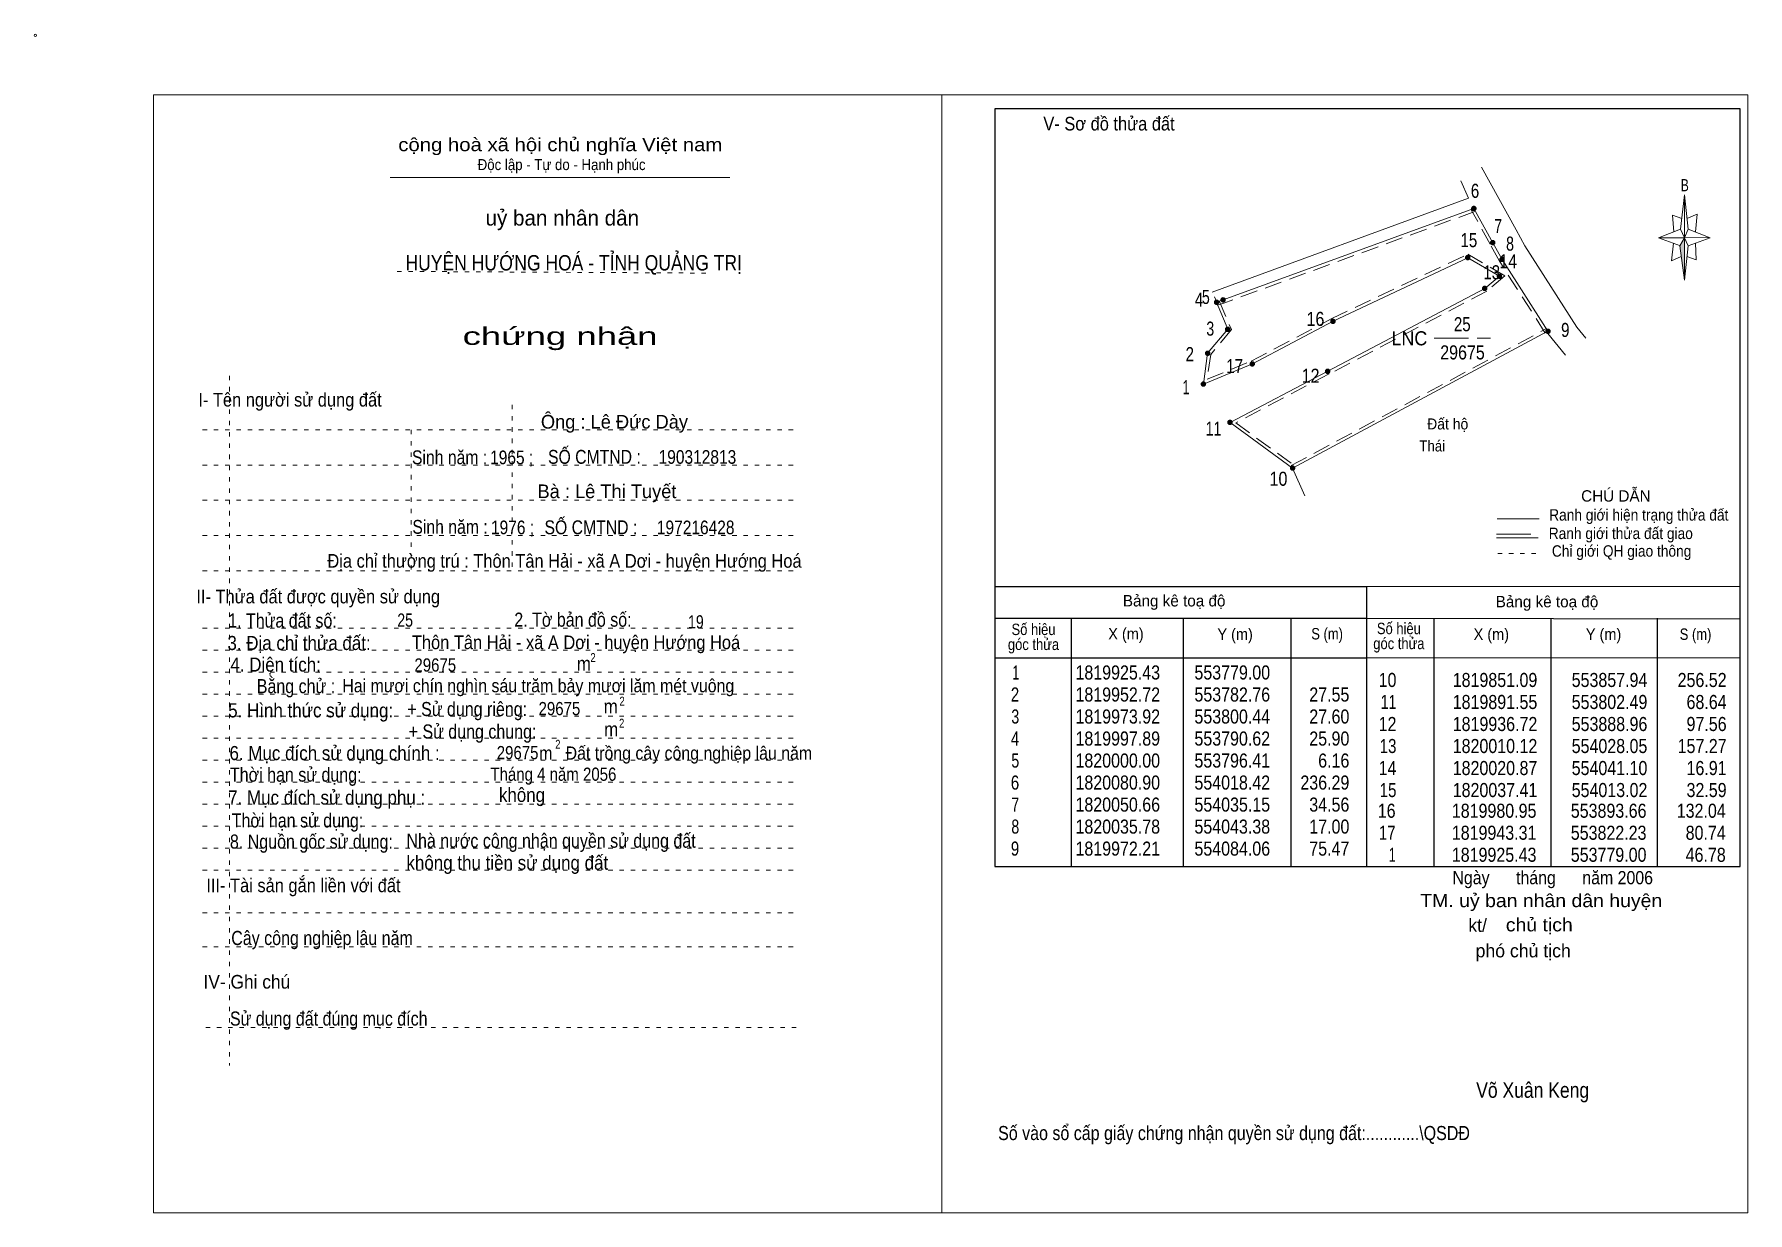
# Model space of a CAD drawing. Header units: centimetres. Extents: x -1.6 to 37.4, y -1.3 to 25.5.
import ezdxf
from ezdxf.enums import TextEntityAlignment as Align

# ---------------------------------------------------------------- set-up
doc = ezdxf.new("R2010")
doc.units = ezdxf.units.CM
doc.header["$LTSCALE"] = 0.13
for name, pattern in [('DOTTED', [1.5, 0.3, -1.2]), ('LONG_DASHED', [7.5, 6, -1.5]), ('MEDIUM_DASHED', [4.5, 3, -1.5])]:
    doc.linetypes.add(name, pattern=pattern)
for name, color, linetype, lineweight in [('1', 7, 'DOTTED', 13), ('10', 7, 'Continuous', 13), ('2', 7, 'Continuous', 25), ('22', 7, 'Continuous', 13), ('3', 7, 'Continuous', 13), ('30', 7, 'Continuous', 13), ('32', 7, 'LONG_DASHED', 13), ('33', 7, 'LONG_DASHED', 13), ('35', 7, 'Continuous', 13)]:
    doc.layers.add(name, color=color, linetype=linetype, lineweight=lineweight)

msp = doc.modelspace()

# ---------------------------------------------------------------- hatches: boundary and pattern name
at = {"layer": '30'}
msp.add_hatch(color=256, dxfattribs=at).paths.add_polyline_path([(35.91, 20.87), (35.91, 19.91), (35.81, 20.69)])
at = {"layer": '32'}
for points in [[(31.1783, 21.5389, 1), (31.0783, 21.5389, 1)], [(31.6075, 20.763, 1), (31.5075, 20.763, 1)], [(31.0397, 20.423, 1), (30.9397, 20.423, 1)], [(31.8187, 20.3812, 1), (31.7187, 20.3812, 1)], [(31.7602, 19.9986, 1), (31.6602, 19.9986, 1)], [(25.4819, 19.4631, 1), (25.3819, 19.4631, 1)], [(31.4254, 19.7228, 1), (31.3254, 19.7228, 1)], [(25.3333, 19.409, 1), (25.2333, 19.409, 1)], [(25.5853, 18.794, 1), (25.4853, 18.794, 1)], [(27.9771, 18.9743, 1), (27.8771, 18.9743, 1)], [(32.8625, 18.7501, 1), (32.7625, 18.7501, 1)], [(25.1316, 18.25, 1), (25.0316, 18.25, 1)], [(26.1444, 18.0085, 1), (26.0444, 18.0085, 1)], [(25.0351, 17.5498, 1), (24.9351, 17.5498, 1)], [(27.8565, 17.8395, 1), (27.7565, 17.8395, 1)], [(25.6379, 16.6805, 1), (25.5379, 16.6805, 1)], [(27.0606, 15.6423, 1), (26.9606, 15.6423, 1)]]:
    msp.add_hatch(color=256, dxfattribs=at).paths.add_polyline_path(points)

# ---------------------------------------------------------------- linework, layer by layer
at = {"layer": '1', "linetype": 'Continuous'}
msp.add_line((6.51, 22.24), (14.23, 22.24), dxfattribs=at)
at = {"layer": '1'}
for p, q in [((6.67, 20.11), (13.82, 20.07)), ((2.86, 17.74), (2.86, 2.07)), ((9.28, 17.08), (9.28, 13.31)), ((2.25, 16.51), (15.75, 16.51)), ((6.99, 16.51), (6.99, 13.31)), ((2.25, 15.71), (15.75, 15.71)), ((2.25, 14.91), (15.75, 14.91)), ((2.25, 14.11), (15.75, 14.11)), ((2.25, 13.31), (15.75, 13.31)), ((2.25, 12.01), (15.75, 12.01)), ((2.25, 11.51), (15.75, 11.51)), ((2.25, 11.01), (15.75, 11.01)), ((2.25, 10.51), (15.75, 10.51)), ((2.25, 10.01), (15.75, 10.01)), ((2.25, 9.51), (15.75, 9.51)), ((2.25, 9.01), (15.75, 9.01)), ((2.25, 8.51), (15.75, 8.51)), ((2.25, 8.01), (15.75, 8.01)), ((2.25, 7.51), (15.75, 7.51)), ((2.25, 7.01), (15.75, 7.01)), ((2.25, 6.51), (15.75, 6.51)), ((2.25, 5.54), (15.75, 5.54)), ((2.25, 4.77), (15.75, 4.77)), ((2.32, 2.94), (15.82, 2.94))]:
    msp.add_line(p, q, dxfattribs=at)
at = {"layer": '10'}
for p, q in [((31.3, 22.48), (32.09, 21.05)), ((31.01, 21.77), (30.83, 22.17)), ((25.18, 19.64), (31.01, 21.77)), ((32.81, 18.7), (33.21, 18.21)), ((27.01, 15.64), (27.29, 15.01))]:
    msp.add_line(p, q, dxfattribs=at)
at = {"layer": '10', "linetype": 'MEDIUM_DASHED'}
msp.add_line((26.98, 15.7), (32.78, 18.81), dxfattribs=at)
at = {"layer": '10', "lineweight": 25}
for p, q in [((28.7, 12.95), (37.18, 12.96)), ((28.7, 12.23), (37.18, 12.22)), ((30.22, 12.23), (30.22, 6.59)), ((32.88, 12.23), (32.88, 6.59)), ((35.29, 12.23), (35.29, 6.59)), ((28.7, 11.33), (37.18, 11.34))]:
    msp.add_line(p, q, dxfattribs=at)
at = {"layer": '10'}
for points in [[(32.81, 18.75), (31.77, 20.38), (31.56, 20.76), (31.13, 21.54), (25.43, 19.46), (25.28, 19.41)], [(32.09, 21.05), (32.29, 20.69), (33.47, 18.84), (33.67, 18.59)], [(25.28, 19.41), (25.54, 18.8), (25.08, 18.25), (24.99, 17.55), (26.1, 18.01), (27.93, 18.98), (30.99, 20.42), (31.71, 20), (31.38, 19.72), (27.81, 17.84), (25.59, 16.68), (27.01, 15.64), (32.81, 18.75)]]:
    msp.add_lwpolyline(points, dxfattribs=at)
at = {"layer": '10', "linetype": 'MEDIUM_DASHED'}
for points in [[(31.15, 21.47), (25.45, 19.39), (25.3, 19.34)], [(32.75, 18.71), (31.71, 20.34), (31.5, 20.73), (31.07, 21.51)], [(25.34, 19.44), (25.62, 18.79), (25.15, 18.22), (25.07, 17.66), (26.07, 18.07), (27.9, 19.04), (30.99, 20.5), (31.83, 20.01), (31.42, 19.66), (27.84, 17.78), (25.72, 16.67), (27.05, 15.7)]]:
    msp.add_lwpolyline(points, dxfattribs=at)
at = {"layer": '10'}
msp.add_circle((-1.55, 25.47), 0.025, dxfattribs=at)
at = {"layer": '2'}
for p, q in [((20.25, 12.95), (28.7, 12.95)), ((28.7, 6.59), (28.7, 12.95)), ((20.25, 12.23), (28.7, 12.23)), ((21.99, 6.59), (21.99, 12.23)), ((24.53, 10.89), (24.53, 12.23)), ((26.97, 12.23), (26.97, 6.59)), ((20.25, 11.33), (28.7, 11.33))]:
    msp.add_line(p, q, dxfattribs=at)
msp.add_lwpolyline([(37.18, 23.8), (20.25, 23.8), (20.25, 6.59), (37.18, 6.59)], close=True, dxfattribs=at)
msp.add_lwpolyline([(24.53, 6.59), (24.53, 10.39), (24.53, 10.89)], dxfattribs=at)
at = {"layer": '22'}
msp.add_line((25.27, 19.46), (25.24, 19.53), dxfattribs=at)
at = {"layer": '3'}
msp.add_line((19.04, 24.12), (19.04, -1.27), dxfattribs=at)
for points in [[(19.04, 24.12), (1.13, 24.12), (1.13, -1.27), (19.04, -1.27)], [(19.04, -1.27), (37.35, -1.27), (37.35, 24.12), (19.04, 24.12)]]:
    msp.add_lwpolyline(points, dxfattribs=at)
at = {"layer": '30'}
for p, q in [((35.82, 21.07), (35.91, 21.85)), ((36, 21.07), (36.5, 20.87)), ((35.82, 20.69), (35.32, 20.87)), ((36, 20.69), (35.91, 19.91)), ((36.16, 20.75), (36.18, 20.37)), ((36.18, 20.37), (35.97, 20.45))]:
    msp.add_line(p, q, dxfattribs=at)
for points in [[(35.91, 21.85), (36, 21.07), (35.91, 20.87)], [(35.91, 20.87), (35.32, 20.87), (35.82, 21.07), (36, 20.69), (36.5, 20.87), (35.91, 20.89)], [(35.91, 20.87), (35.91, 19.91), (35.81, 20.69)]]:
    msp.add_lwpolyline(points, close=True, dxfattribs=at)
for points in [[(35.97, 21.31), (36.2, 21.41), (36.16, 21.01)], [(35.91, 20.87), (35.82, 21.07), (35.32, 20.87)], [(35.85, 21.31), (35.64, 21.39), (35.67, 21.01)], [(35.66, 20.75), (35.62, 20.35), (35.84, 20.45)], [(35.91, 20.87), (36, 20.69), (36.5, 20.87)]]:
    msp.add_lwpolyline(points, dxfattribs=at)
at = {"layer": '32'}
for centre in [(31.1283, 21.5389), (31.5575, 20.763), (30.9897, 20.423), (31.7687, 20.3812), (31.7102, 19.9986), (25.4319, 19.4631), (31.3754, 19.7228), (25.2833, 19.409), (25.5353, 18.794), (27.9271, 18.9743), (32.8125, 18.7501), (25.0816, 18.25), (26.0944, 18.0085), (24.9851, 17.5498), (27.8065, 17.8395), (25.5879, 16.6805), (27.0106, 15.6423)]:
    msp.add_circle(centre, 0.05, dxfattribs=at)
at = {"layer": '33'}
msp.add_line((30.23, 18.59), (31.51, 18.59), dxfattribs=at)
at = {"layer": '35'}
for p, q in [((31.66, 14.49), (32.61, 14.49)), ((31.64, 14.06), (32.59, 14.06))]:
    msp.add_line(p, q, dxfattribs=at)
at = {"layer": '35', "linetype": 'LONG_DASHED'}
msp.add_line((31.64, 14.14), (32.59, 14.14), dxfattribs=at)
at = {"layer": '35', "linetype": 'DOTTED'}
msp.add_line((31.67, 13.7), (32.66, 13.7), dxfattribs=at)

# ---------------------------------------------------------------- texts
at = {"layer": '1'}
for s, height, width, p in [('V- Sơ đồ thửa đất', 0.31, 0.9, (22.84, 23.31)), ('cộng hoà xã hội chủ nghĩa Việt nam', 0.3, 1.15, (10.375, 22.84)), ('Độc lập - Tự do - Hạnh phúc', 0.25, 0.9, (10.405, 22.41)), ('chứng nhận', 0.4, 1.55, (10.37, 18.44)), ('I- Tên người sử dụng đất', 0.31, 0.9, (4.235, 17.04)), ('II- Thửa đất được quyền sử dụng', 0.31, 0.9, (4.875, 12.57)), ('III- Tài sản gắn liền với đất', 0.31, 0.9, (4.54, 6.01)), ('IV- Ghi chú', 0.31, 0.95, (3.255, 3.82))]:
    msp.add_text(s, height=height, dxfattribs=dict(at, width=width)).set_placement(p, align=Align.CENTER)
msp.add_text('uỷ ban nhân dân', height=0.35, dxfattribs=at).set_placement((10.42, 21.15), align=Align.CENTER)
at = {"layer": '10'}
for s, height, p in [('Ông : Lê Đức Dày', 0.31, (11.605, 16.54)), ('Bà : Lê Thị Tuyết', 0.31, (11.435, 14.96)), ('kt/ ', 0.3, (31.27, 5.11)), ('phó chủ tịch ', 0.3, (32.305, 4.53))]:
    msp.add_text(s, height=height, dxfattribs=at).set_placement(p, align=Align.CENTER)
for s, width, p in [('  Đất hộ', 0.95, (29.89, 16.52)), ('Thái', 0.9, (29.89, 16.02))]:
    msp.add_text(s, height=0.25, dxfattribs=dict(at, width=width)).set_placement(p)
for s, height, width, p in [('Sinh năm :', 0.3149, 0.85, (7.86, 15.73)), ('1965 ;', 0.31, 0.85, (9.27, 15.73)), ('SỐ CMTND :', 0.3149, 0.85, (11.15, 15.74)), ('190312813', 0.31, 0.85, (13.49, 15.74)), ('Sinh năm :', 0.3149, 0.85, (7.87, 14.15)), ('1976 ;', 0.31, 0.85, (9.29, 14.14)), ('SỐ CMTND :', 0.3149, 0.85, (11.07, 14.14)), ('197216428', 0.31, 0.85, (13.45, 14.14)), ('Địa chỉ thường trú : Thôn Tân Hải - xã A Dơi - huyện Hướng Hoá', 0.31, 0.9, (10.47, 13.38)), ('25', 0.3, 0.8, (6.85, 12.04)), ('19', 0.3, 0.8, (13.455, 12)), (' Thôn Tân Hải - xã A Dơi - huyện Hướng Hoá', 0.31, 0.9, (10.68, 11.53)), ('29675', 0.3, 0.85, (7.535, 11.02)), ('Hai mươi chín nghìn sáu trăm bảy mươi lăm mét vuông ', 0.3, 0.9, (9.925, 10.55)), ('29675', 0.3, 0.85, (10.355, 10.03)), ('m   Đất trồng cây công nghiệp lâu năm ', 0.3, 0.9, (13.045, 9.02)), ('29675', 0.3, 0.85, (9.405, 9.03)), ('Tháng 4 năm 2056 ', 0.3, 0.85, (10.265, 8.54)), ('Ngày      tháng      năm 2006', 0.3, 0.9, (32.92, 6.19)), ('TM. uỷ ban nhân dân huyện', 0.3, 1.1, (32.66, 5.67)), ('chủ tịch', 0.3, 1.1, (32.615, 5.12)), ('Võ Xuân Keng ', 0.35, 0.85, (32.52, 1.34))]:
    msp.add_text(s, height=height, dxfattribs=dict(at, width=width)).set_placement(p, align=Align.CENTER)
at = {"layer": '2'}
for s, height, width, p in [('HUYỆN HƯỚNG HOÁ - TỈNH QUẢNG TRỊ', 0.35, 0.85, (10.68, 20.13)), ('Số hiệu', 0.2591, 0.85, (21.125, 11.85)), ('Số hiệu', 0.2591, 0.85, (29.425, 11.87)), ('3. Địa chỉ thửa đất:', 0.32, 0.9, (4.44, 11.51)), ('góc thửa', 0.2591, 0.85, (21.125, 11.51)), ('X (m)', 0.2591, 0.95, (23.225, 11.75)), ('Y (m)', 0.2591, 0.95, (25.705, 11.74)), ('S (m)', 0.2591, 0.85, (27.795, 11.75)), ('góc thửa', 0.2591, 0.85, (29.425, 11.53)), ('X (m)', 0.2591, 0.95, (31.525, 11.74)), ('Y (m)', 0.2591, 0.95, (34.075, 11.74)), ('S (m)', 0.2591, 0.85, (36.165, 11.74)), ('Số vào sổ cấp giấy chứng nhận quyền sử dụng đất:............\\QSDĐ', 0.32, 0.85, (25.68, 0.38))]:
    msp.add_text(s, height=height, dxfattribs=dict(at, width=width)).set_placement(p, align=Align.CENTER)
for p in [(24.32, 12.5), (32.79, 12.48)]:
    msp.add_text('Bảng kê toạ độ', height=0.2591, dxfattribs=at).set_placement(p, align=Align.CENTER)
for s, height, width, p in [('1. Thửa đất số:', 0.32, 0.85, (2.83, 12.02)), ('2. Tờ bản đồ số:', 0.32, 0.85, (9.33, 12.04)), ('4. Diện tích:', 0.32, 0.9, (2.88, 11.02)), ('m', 0.32, 0.9, (10.75, 11.04)), ('2', 0.2, 0.8, (11.06, 11.24)), ('Bằng chử :', 0.32, 0.85, (3.48, 10.53)), ('5. Hình thức sử dụng:', 0.32, 0.9, (2.83, 9.98)), ('+ Sử dụng riêng:', 0.32, 0.85, (6.9, 10.01)), ('m', 0.32, 0.9, (11.36, 10.07)), ('2', 0.2, 0.8, (11.72, 10.25)), ('+ Sử dụng chung:', 0.32, 0.85, (6.93, 9.5)), ('m', 0.32, 0.9, (11.37, 9.55)), ('2', 0.2, 0.8, (11.71, 9.75)), ('6. Mục đích sử dụng chính : ', 0.32, 0.9, (2.86, 9.01)), ('2', 0.2, 0.8, (10.26, 9.27)), ('Thời hạn sử dụng: ', 0.32, 0.85, (2.87, 8.52)), ('7. Mục đích sử dụng phụ : ', 0.32, 0.9, (2.83, 8)), ('không', 0.32, 0.9, (8.98, 8.06)), ('Thời hạn sử dụng: ', 0.32, 0.85, (2.91, 7.48)), ('8. Nguồn gốc sử dụng: ', 0.32, 0.85, (2.87, 7)), ('Nhà nước công nhận quyền sử dụng đất  ', 0.32, 0.85, (6.88, 7.02)), ('không thu tiền sử dụng đất', 0.32, 0.9, (6.88, 6.52)), ('Cây công nghiệp lâu năm', 0.32, 0.85, (2.9, 4.81)), ('Sử dụng đất đúng mục đích', 0.32, 0.85, (2.87, 2.98))]:
    msp.add_text(s, height=height, dxfattribs=dict(at, width=width)).set_placement(p)
at = {"layer": '30', "width": 0.75}
msp.add_text('B', height=0.2756, dxfattribs=at).set_placement((35.92, 21.93), align=Align.CENTER)
at = {"layer": '30'}
for s, width, p in [('1', 0.65, (20.8, 10.84)), ('1819925.43', 0.85, (24, 10.84)), ('553779.00', 0.85, (26.5, 10.84)), ('553779.00', 0.85, (26.5, 10.84)), ('10', 0.85, (29.37, 10.67)), ('1819851.09', 0.85, (32.57, 10.67)), ('553857.94', 0.85, (35.07, 10.67)), ('256.52', 0.85, (36.87, 10.67)), ('2', 0.8, (20.8, 10.34)), ('1819952.72', 0.85, (24, 10.34)), ('553782.76', 0.85, (26.5, 10.34)), ('27.55', 0.85, (28.3, 10.34)), ('3', 0.75, (20.8, 9.84)), ('1819973.92', 0.85, (24, 9.84)), ('553800.44', 0.85, (26.5, 9.84)), ('27.60', 0.85, (28.3, 9.84)), ('11', 0.75, (29.37, 10.17)), ('1819891.55', 0.85, (32.57, 10.17)), ('553802.49', 0.85, (35.07, 10.17)), ('68.64', 0.85, (36.87, 10.17)), ('12', 0.85, (29.37, 9.67)), ('1819936.72', 0.85, (32.57, 9.67)), ('553888.96', 0.85, (35.07, 9.67)), ('97.56', 0.85, (36.87, 9.67)), ('4', 0.8, (20.8, 9.34)), ('1819997.89', 0.85, (24, 9.34)), ('553790.62', 0.85, (26.5, 9.34)), ('25.90', 0.85, (28.3, 9.34)), ('13', 0.8, (29.37, 9.17)), ('1820010.12', 0.85, (32.57, 9.17)), ('554028.05', 0.85, (35.07, 9.17)), ('157.27', 0.85, (36.87, 9.17)), ('5', 0.75, (20.8, 8.84)), ('1820000.00', 0.85, (24, 8.84)), ('553796.41', 0.85, (26.5, 8.84)), ('6.16', 0.85, (28.3, 8.84)), ('14', 0.85, (29.37, 8.67)), ('1820020.87', 0.85, (32.57, 8.67)), ('554041.10', 0.85, (35.07, 8.67)), ('16.91', 0.85, (36.87, 8.67)), ('6', 0.8, (20.8, 8.34)), ('1820080.90', 0.85, (24, 8.34)), ('554018.42', 0.85, (26.5, 8.34)), ('236.29', 0.85, (28.3, 8.34)), ('15', 0.8, (29.37, 8.17)), ('1820037.41', 0.85, (32.57, 8.17)), ('554013.02', 0.85, (35.07, 8.17)), ('32.59', 0.85, (36.87, 8.17)), ('7', 0.75, (20.8, 7.84)), ('1820050.66', 0.85, (24, 7.84)), ('554035.15', 0.85, (26.5, 7.84)), ('34.56', 0.85, (28.3, 7.84)), ('16', 0.85, (29.35, 7.7)), ('1819980.95', 0.85, (32.55, 7.7)), ('553893.66', 0.85, (35.05, 7.7)), ('132.04', 0.85, (36.85, 7.7)), ('8', 0.75, (20.8, 7.34)), ('1820035.78', 0.85, (24, 7.34)), ('554043.38', 0.85, (26.5, 7.34)), ('17.00', 0.85, (28.3, 7.34)), ('17', 0.8, (29.35, 7.2)), ('1819943.31', 0.85, (32.55, 7.2)), ('553822.23', 0.85, (35.05, 7.2)), ('80.74', 0.85, (36.85, 7.2)), ('9', 0.8, (20.8, 6.84)), ('1819972.21', 0.85, (24, 6.84)), ('554084.06', 0.85, (26.5, 6.84)), ('75.47', 0.85, (28.3, 6.84)), ('1', 0.65, (29.35, 6.7)), ('1819925.43', 0.85, (32.55, 6.7)), ('553779.00', 0.85, (35.05, 6.7)), ('46.78', 0.85, (36.85, 6.7))]:
    msp.add_text(s, height=0.32, dxfattribs=dict(at, width=width)).set_placement(p, align=Align.RIGHT)
at = {"layer": '32'}
for s, width, p in [('6', 0.8, (31.155, 21.78)), ('7', 0.75, (31.68, 20.98)), ('15', 0.8, (31.015, 20.66)), ('8', 0.75, (31.95, 20.58)), ('13', 0.8, (31.535, 19.93)), ('14', 0.85, (31.91, 20.18)), ('4', 0.8, (24.885, 19.31)), ('5', 0.75, (25.04, 19.37)), ('16', 0.85, (27.53, 18.87)), ('3', 0.75, (25.14, 18.65)), ('9', 0.8, (33.205, 18.62)), ('2', 0.8, (24.675, 18.07)), ('17', 0.8, (25.695, 17.8)), ('1', 0.65, (24.59, 17.32)), ('12', 0.85, (27.42, 17.58)), ('11', 0.75, (25.215, 16.38)), ('10', 0.85, (26.69, 15.24))]:
    msp.add_text(s, height=0.32, dxfattribs=dict(at, width=width)).set_placement(p, align=Align.CENTER)
at = {"layer": '33'}
for s, width, p in [('25', 0.8, (30.865, 18.75)), ('29675', 0.85, (30.87, 18.11))]:
    msp.add_text(s, height=0.32, dxfattribs=dict(at, width=width)).set_placement(p, align=Align.CENTER)
at = {"layer": '33', "width": 0.95}
msp.add_text('LNC', height=0.32, dxfattribs=at).set_placement((30.07, 18.43), align=Align.RIGHT)
at = {"layer": '35'}
msp.add_text('CHÚ DẪN', height=0.2591, dxfattribs=at).set_placement((34.355, 14.88), align=Align.CENTER)
at = {"layer": '35', "width": 0.9}
for s, p in [('Ranh giới hiện trạng thửa đất', (34.875, 14.45)), ('Ranh giới thửa đất giao ', (34.51, 14.03)), ('Chỉ giới QH giao thông', (34.485, 13.63))]:
    msp.add_text(s, height=0.2591, dxfattribs=at).set_placement(p, align=Align.CENTER)

doc.saveas('drawing.dxf')
